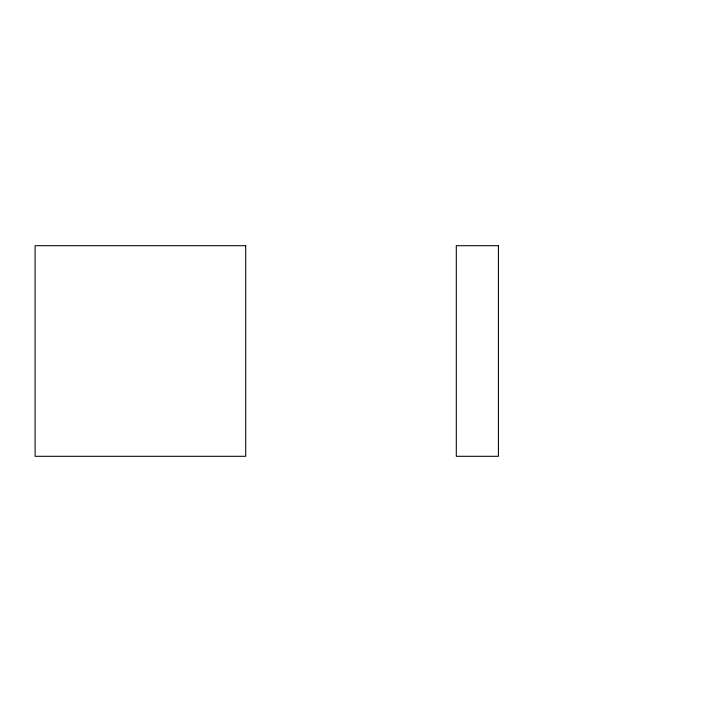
<?xml version="1.0" encoding="UTF-8"?>
<svg xmlns="http://www.w3.org/2000/svg" width="702" height="702" viewBox="0 0 702 702"><rect width="100%" height="100%" fill="white"/><g stroke="black" fill="none" stroke-linecap="round" stroke-linejoin="round"><path stroke-width="1.05" d="M245.7 245.7L35.1 245.7L35.1 456.3L245.7 456.3L245.7 245.7M498.42 245.7L456.3 245.7L456.3 456.3L498.42 456.3L498.42 245.7"/></g></svg>
